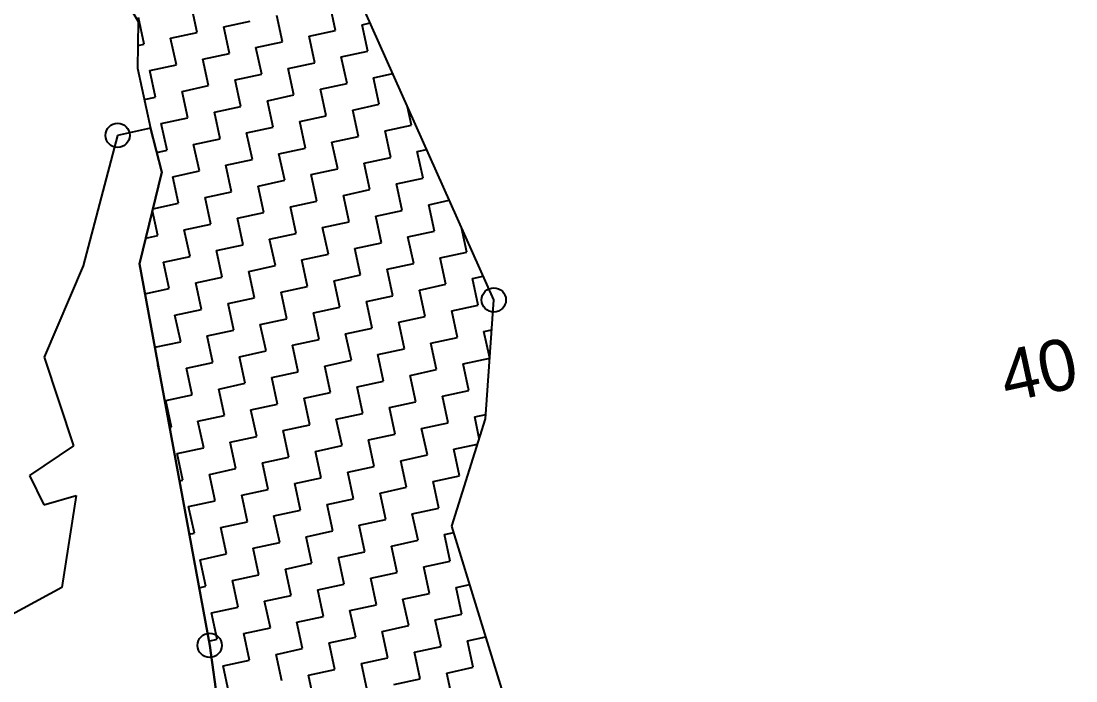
# Model space of a CAD drawing. Header units: metres. Extents: x 328584 to 331613, y 1804654 to 1807240.
# Drawn here: x 328852.8 to 329214.4, y 1805588.5 to 1805814.5 of the extents above; entities that cross this region are included whole.
import ezdxf

# ---------------------------------------------------------------- set-up
doc = ezdxf.new("R2010")
doc.units = ezdxf.units.M
for name, color, linetype in [('POLY_HATCH', 12, 'Continuous'), ('POLY_PARCEL', 6, 'Continuous'), ('TEXT_PARCEL', 7, 'Continuous')]:
    doc.layers.add(name, color=color, linetype=linetype)
doc.styles.add('TEXT_MAP', font='', dxfattribs={"height": 0.5})
doc.styles.get('TEXT_MAP').set_extended_font_data('Kruti Dev 050')

msp = doc.modelspace()

# ---------------------------------------------------------------- linework, layer by layer
for centre in [(328885.93, 1805775.38), (329014.88, 1805719.01), (328917.5, 1805600.63)]:
    msp.add_circle(centre, 4.16)
at = {"layer": 'POLY_HATCH'}
for p, q in [((329014.88, 1805719.01), (328958.35, 1805845.65)), ((328885.28, 1805827.41), (328893, 1805814.38)), ((328893, 1805814.38), (328892.78, 1805798.4)), ((328892.78, 1805798.4), (328897.18, 1805777.81)), ((328897.18, 1805777.81), (328901.13, 1805762.75)), ((328901.13, 1805762.75), (328893.39, 1805731.33)), ((328893.39, 1805731.33), (328917.5, 1805600.63)), ((329012.03, 1805678.27), (329014.88, 1805719.01)), ((329000.55, 1805641.48), (329012.03, 1805678.27)), ((329020.18, 1805577.5), (329000.55, 1805641.48)), ((328917.5, 1805600.63), (328937.23, 1805461.38))]:
    msp.add_line(p, q, dxfattribs=at)
at = {"layer": 'POLY_HATCH', "linetype": 'Continuous'}
for p, q in [((328960.64, 1805811.35), (328958.67, 1805820.44)), ((328913.21, 1805810.61), (328911.24, 1805819.7)), ((328895.02, 1805806.68), (328893.06, 1805815.77)), ((328922.3, 1805812.58), (328931.39, 1805814.54)), ((328942.45, 1805807.42), (328940.49, 1805816.51)), ((328969.73, 1805813.32), (328972.51, 1805813.92)), ((328971.7, 1805804.23), (328969.73, 1805813.32)), ((328904.12, 1805808.64), (328913.21, 1805810.61)), ((328924.27, 1805803.48), (328922.3, 1805812.58)), ((328951.55, 1805809.38), (328960.64, 1805811.35)), ((328892.89, 1805806.21), (328895.02, 1805806.68)), ((328906.08, 1805799.55), (328904.12, 1805808.64)), ((328933.36, 1805805.45), (328942.45, 1805807.42)), ((328953.51, 1805800.29), (328951.55, 1805809.38)), ((328915.18, 1805801.52), (328924.27, 1805803.48)), ((328935.33, 1805796.36), (328933.36, 1805805.45)), ((328962.6, 1805802.26), (328971.7, 1805804.23)), ((328964.57, 1805793.17), (328962.6, 1805802.26)), ((328896.99, 1805797.58), (328906.08, 1805799.55)), ((328917.14, 1805792.42), (328915.18, 1805801.52)), ((328944.42, 1805798.33), (328953.51, 1805800.29)), ((328898.96, 1805788.49), (328896.99, 1805797.58)), ((328926.23, 1805794.39), (328935.33, 1805796.36)), ((328946.39, 1805789.23), (328944.42, 1805798.33)), ((328973.66, 1805795.13), (328980.26, 1805796.56)), ((328975.63, 1805786.04), (328973.66, 1805795.13)), ((328908.05, 1805790.46), (328917.14, 1805792.42)), ((328928.2, 1805785.3), (328926.23, 1805794.39)), ((328955.48, 1805791.2), (328964.57, 1805793.17)), ((328895.08, 1805787.65), (328898.96, 1805788.49)), ((328910.02, 1805781.36), (328908.05, 1805790.46)), ((328937.29, 1805787.27), (328946.39, 1805789.23)), ((328957.45, 1805782.11), (328955.48, 1805791.2)), ((328919.11, 1805783.33), (328928.2, 1805785.3)), ((328939.26, 1805778.17), (328937.29, 1805787.27)), ((328966.54, 1805784.07), (328975.63, 1805786.04)), ((328986.69, 1805778.92), (328985.33, 1805785.19)), ((328900.92, 1805779.4), (328910.02, 1805781.36)), ((328921.08, 1805774.24), (328919.11, 1805783.33)), ((328948.35, 1805780.14), (328957.45, 1805782.11)), ((328968.51, 1805774.98), (328966.54, 1805784.07)), ((328902.89, 1805770.3), (328900.92, 1805779.4)), ((328930.17, 1805776.21), (328939.26, 1805778.17)), ((328950.32, 1805771.05), (328948.35, 1805780.14)), ((328977.6, 1805776.95), (328986.69, 1805778.92)), ((328979.57, 1805767.86), (328977.6, 1805776.95)), ((328911.98, 1805772.27), (328921.08, 1805774.24)), ((328932.14, 1805767.11), (328930.17, 1805776.21)), ((328959.41, 1805773.01), (328968.51, 1805774.98)), ((328899.35, 1805769.54), (328902.89, 1805770.3)), ((328913.95, 1805763.18), (328911.98, 1805772.27)), ((328941.23, 1805769.08), (328950.32, 1805771.05)), ((328961.38, 1805763.92), (328959.41, 1805773.01)), ((328988.66, 1805769.82), (328991.88, 1805770.52)), ((328990.62, 1805760.73), (328988.66, 1805769.82)), ((328923.04, 1805765.15), (328932.14, 1805767.11)), ((328943.2, 1805759.99), (328941.23, 1805769.08)), ((328970.47, 1805765.89), (328979.57, 1805767.86)), ((328904.86, 1805761.21), (328913.95, 1805763.18)), ((328925.01, 1805756.05), (328923.04, 1805765.15)), ((328952.29, 1805761.96), (328961.38, 1805763.92)), ((328972.44, 1805756.8), (328970.47, 1805765.89)), ((328906.83, 1805752.12), (328904.86, 1805761.21)), ((328934.1, 1805758.02), (328943.2, 1805759.99)), ((328954.25, 1805752.86), (328952.29, 1805761.96)), ((328981.53, 1805758.76), (328990.62, 1805760.73)), ((328915.92, 1805754.09), (328925.01, 1805756.05)), ((328936.07, 1805748.93), (328934.1, 1805758.02)), ((328963.35, 1805754.83), (328972.44, 1805756.8)), ((328983.5, 1805749.67), (328981.53, 1805758.76)), ((328898.04, 1805750.22), (328906.83, 1805752.12)), ((328917.88, 1805744.99), (328915.92, 1805754.09)), ((328945.16, 1805750.9), (328954.25, 1805752.86)), ((328965.31, 1805745.74), (328963.35, 1805754.83)), ((328992.59, 1805751.64), (328999.63, 1805753.16)), ((328994.56, 1805742.55), (328992.59, 1805751.64)), ((328899.7, 1805741.06), (328897.87, 1805749.52)), ((328926.98, 1805746.96), (328936.07, 1805748.93)), ((328947.13, 1805741.8), (328945.16, 1805750.9)), ((328974.41, 1805747.7), (328983.5, 1805749.67)), ((328908.79, 1805743.03), (328917.88, 1805744.99)), ((328928.94, 1805737.87), (328926.98, 1805746.96)), ((328956.22, 1805743.77), (328965.31, 1805745.74)), ((328976.37, 1805738.61), (328974.41, 1805747.7)), ((328895.56, 1805740.17), (328899.7, 1805741.06)), ((328910.76, 1805733.93), (328908.79, 1805743.03)), ((328938.04, 1805739.84), (328947.13, 1805741.8)), ((328958.19, 1805734.68), (328956.22, 1805743.77)), ((328985.47, 1805740.58), (328994.56, 1805742.55)), ((329005.62, 1805735.42), (329003.8, 1805743.82)), ((328919.85, 1805735.9), (328928.94, 1805737.87)), ((328940, 1805730.74), (328938.04, 1805739.84)), ((328967.28, 1805736.64), (328976.37, 1805738.61)), ((328987.43, 1805731.49), (328985.47, 1805740.58)), ((328901.67, 1805731.97), (328910.76, 1805733.93)), ((328921.82, 1805726.81), (328919.85, 1805735.9)), ((328949.1, 1805732.71), (328958.19, 1805734.68)), ((328969.25, 1805727.55), (328967.28, 1805736.64)), ((328996.53, 1805733.45), (329005.62, 1805735.42)), ((328903.63, 1805722.88), (328901.67, 1805731.97)), ((328930.91, 1805728.78), (328940, 1805730.74)), ((328951.06, 1805723.62), (328949.1, 1805732.71)), ((328978.34, 1805729.52), (328987.43, 1805731.49)), ((328998.49, 1805724.36), (328996.53, 1805733.45)), ((328912.73, 1805724.84), (328921.82, 1805726.81)), ((328932.88, 1805719.68), (328930.91, 1805728.78)), ((328960.16, 1805725.58), (328969.25, 1805727.55)), ((328980.31, 1805720.43), (328978.34, 1805729.52)), ((329007.59, 1805726.33), (329011.25, 1805727.12)), ((329009.55, 1805717.24), (329007.59, 1805726.33)), ((328895.28, 1805721.07), (328903.63, 1805722.88)), ((328914.69, 1805715.75), (328912.73, 1805724.84)), ((328941.97, 1805721.65), (328951.06, 1805723.62)), ((328962.12, 1805716.49), (328960.16, 1805725.58)), ((328989.4, 1805722.39), (328998.49, 1805724.36)), ((328923.79, 1805717.72), (328932.88, 1805719.68)), ((328943.94, 1805712.56), (328941.97, 1805721.65)), ((328971.22, 1805718.46), (328980.31, 1805720.43)), ((328991.37, 1805713.3), (328989.4, 1805722.39)), ((328905.6, 1805713.78), (328914.69, 1805715.75)), ((328925.75, 1805708.62), (328923.79, 1805717.72)), ((328953.03, 1805714.53), (328962.12, 1805716.49)), ((328973.18, 1805709.37), (328971.22, 1805718.46)), ((329000.46, 1805715.27), (329009.55, 1805717.24)), ((328907.57, 1805704.69), (328905.6, 1805713.78)), ((328934.85, 1805710.59), (328943.94, 1805712.56)), ((328955, 1805705.43), (328953.03, 1805714.53)), ((328982.28, 1805711.33), (328991.37, 1805713.3)), ((329002.43, 1805706.18), (329000.46, 1805715.27)), ((328916.66, 1805706.66), (328925.75, 1805708.62)), ((328936.81, 1805701.5), (328934.85, 1805710.59)), ((328964.09, 1805707.4), (328973.18, 1805709.37)), ((328984.24, 1805702.24), (328982.28, 1805711.33)), ((329011.52, 1805708.14), (329014.16, 1805708.71)), ((328898.66, 1805702.76), (328907.57, 1805704.69)), ((328918.63, 1805697.56), (328916.66, 1805706.66)), ((328945.9, 1805703.47), (328955, 1805705.43)), ((328966.06, 1805698.31), (328964.09, 1805707.4)), ((328993.33, 1805704.21), (329002.43, 1805706.18)), ((329013.48, 1805699.07), (329011.52, 1805708.14)), ((328927.72, 1805699.53), (328936.81, 1805701.5)), ((328947.87, 1805694.37), (328945.9, 1805703.47)), ((328975.15, 1805700.27), (328984.24, 1805702.24)), ((328995.3, 1805695.12), (328993.33, 1805704.21)), ((328909.53, 1805695.6), (328918.63, 1805697.56)), ((328929.69, 1805690.44), (328927.72, 1805699.53)), ((328956.96, 1805696.34), (328966.06, 1805698.31)), ((328977.12, 1805691.18), (328975.15, 1805700.27)), ((329004.39, 1805697.08), (329013.48, 1805699.05)), ((328900.44, 1805693.63), (328899.75, 1805696.81)), ((328911.5, 1805686.51), (328909.53, 1805695.6)), ((328938.78, 1805692.41), (328947.87, 1805694.37)), ((328958.93, 1805687.25), (328956.96, 1805696.34)), ((328986.21, 1805693.15), (328995.3, 1805695.12)), ((329006.36, 1805687.99), (329004.39, 1805697.08)), ((328900.35, 1805693.61), (328900.44, 1805693.63)), ((328920.59, 1805688.47), (328929.69, 1805690.44)), ((328940.75, 1805683.31), (328938.78, 1805692.41)), ((328968.02, 1805689.21), (328977.12, 1805691.18)), ((328988.18, 1805684.06), (328986.21, 1805693.15)), ((328922.56, 1805679.38), (328920.59, 1805688.47)), ((328949.84, 1805685.28), (328958.93, 1805687.25)), ((328969.99, 1805680.12), (328968.02, 1805689.21)), ((328997.27, 1805686.02), (329006.36, 1805687.99)), ((328902.41, 1805684.54), (328911.5, 1805686.51)), ((328904.38, 1805675.45), (328902.41, 1805684.54)), ((328931.65, 1805681.35), (328940.75, 1805683.31)), ((328951.81, 1805676.19), (328949.84, 1805685.28)), ((328979.08, 1805682.09), (328988.18, 1805684.06)), ((328999.24, 1805676.93), (328997.27, 1805686.02)), ((328913.47, 1805677.41), (328922.56, 1805679.38)), ((328933.62, 1805672.25), (328931.65, 1805681.35)), ((328960.9, 1805678.16), (328969.99, 1805680.12)), ((328981.05, 1805673), (328979.08, 1805682.09)), ((329008.33, 1805678.9), (329012.13, 1805679.72)), ((328915.44, 1805668.32), (328913.47, 1805677.41)), ((328942.71, 1805674.22), (328951.81, 1805676.19)), ((328962.87, 1805669.06), (328960.9, 1805678.16)), ((328990.14, 1805674.96), (328999.24, 1805676.93)), ((329009.92, 1805671.53), (329008.33, 1805678.9)), ((328903.72, 1805675.3), (328904.38, 1805675.45)), ((328924.53, 1805670.29), (328933.62, 1805672.25)), ((328944.68, 1805665.13), (328942.71, 1805674.22)), ((328971.96, 1805671.03), (328981.05, 1805673)), ((328992.11, 1805665.87), (328990.14, 1805674.96)), ((328926.5, 1805661.19), (328924.53, 1805670.29)), ((328953.77, 1805667.1), (328962.87, 1805669.06)), ((328973.93, 1805661.94), (328971.96, 1805671.03)), ((329001.2, 1805667.84), (329009.32, 1805669.59)), ((328906.34, 1805666.35), (328915.44, 1805668.32)), ((328908.31, 1805657.26), (328906.34, 1805666.35)), ((328935.59, 1805663.16), (328944.68, 1805665.13)), ((328955.74, 1805658), (328953.77, 1805667.1)), ((328983.02, 1805663.9), (328992.11, 1805665.87)), ((329003.17, 1805658.75), (329001.2, 1805667.84)), ((328937.56, 1805654.07), (328935.59, 1805663.16)), ((328964.83, 1805659.97), (328973.93, 1805661.94)), ((328984.98, 1805654.81), (328983.02, 1805663.9)), ((328917.4, 1805659.23), (328926.5, 1805661.19)), ((328919.37, 1805650.14), (328917.4, 1805659.23)), ((328946.65, 1805656.04), (328955.74, 1805658)), ((328966.8, 1805650.88), (328964.83, 1805659.97)), ((328994.08, 1805656.78), (329003.17, 1805658.75)), ((328907.1, 1805657), (328908.31, 1805657.26)), ((328928.46, 1805652.1), (328937.56, 1805654.07)), ((328948.61, 1805646.94), (328946.65, 1805656.04)), ((328975.89, 1805652.84), (328984.98, 1805654.81)), ((328996.04, 1805647.69), (328994.08, 1805656.78)), ((328930.43, 1805643.01), (328928.46, 1805652.1)), ((328957.71, 1805648.91), (328966.8, 1805650.88)), ((328977.86, 1805643.75), (328975.89, 1805652.84)), ((328910.28, 1805648.17), (328919.37, 1805650.14)), ((328912.24, 1805639.08), (328910.28, 1805648.17)), ((328939.52, 1805644.98), (328948.61, 1805646.94)), ((328959.67, 1805639.82), (328957.71, 1805648.91)), ((328986.95, 1805645.72), (328996.04, 1805647.69)), ((328941.49, 1805635.88), (328939.52, 1805644.98)), ((328968.77, 1805641.79), (328977.86, 1805643.75)), ((328988.92, 1805636.63), (328986.95, 1805645.72)), ((328921.34, 1805641.04), (328930.43, 1805643.01)), ((328923.3, 1805631.95), (328921.34, 1805641.04)), ((328950.58, 1805637.85), (328959.67, 1805639.82)), ((328970.73, 1805632.69), (328968.77, 1805641.79)), ((328910.48, 1805638.69), (328912.24, 1805639.08)), ((328952.55, 1805628.76), (328950.58, 1805637.85)), ((328979.83, 1805634.66), (328988.92, 1805636.63)), ((328998.01, 1805638.59), (329001.22, 1805639.29)), ((328999.98, 1805629.5), (328998.01, 1805638.59)), ((328932.4, 1805633.92), (328941.49, 1805635.88)), ((328934.36, 1805624.82), (328932.4, 1805633.92)), ((328961.64, 1805630.73), (328970.73, 1805632.69)), ((328981.79, 1805625.57), (328979.83, 1805634.66)), ((328914.21, 1805629.98), (328923.3, 1805631.95)), ((328916.18, 1805620.89), (328914.21, 1805629.98)), ((328943.46, 1805626.79), (328952.55, 1805628.76)), ((328963.61, 1805621.63), (328961.64, 1805630.73)), ((328990.89, 1805627.53), (328999.98, 1805629.5)), ((328945.42, 1805617.7), (328943.46, 1805626.79)), ((328972.7, 1805623.6), (328981.79, 1805625.57)), ((328992.85, 1805618.44), (328990.89, 1805627.53)), ((328925.27, 1805622.86), (328934.36, 1805624.82)), ((328927.24, 1805613.77), (328925.27, 1805622.86)), ((328954.52, 1805619.67), (328963.61, 1805621.63)), ((328974.67, 1805614.51), (328972.7, 1805623.6)), ((329001.95, 1805620.41), (329006.7, 1805621.44)), ((328913.86, 1805620.39), (328916.18, 1805620.89)), ((328956.48, 1805610.57), (328954.52, 1805619.67)), ((328983.76, 1805616.47), (328992.85, 1805618.44)), ((329003.91, 1805611.32), (329001.95, 1805620.41)), ((328936.33, 1805615.73), (328945.42, 1805617.7)), ((328938.3, 1805606.64), (328936.33, 1805615.73)), ((328965.58, 1805612.54), (328974.67, 1805614.51)), ((328985.73, 1805607.38), (328983.76, 1805616.47)), ((328918.15, 1805611.8), (328927.24, 1805613.77)), ((328920.11, 1805602.71), (328918.15, 1805611.8)), ((328967.54, 1805603.45), (328965.58, 1805612.54)), ((328994.82, 1805609.35), (329003.91, 1805611.32)), ((328947.39, 1805608.61), (328956.48, 1805610.57)), ((328949.36, 1805599.51), (328947.39, 1805608.61)), ((328976.63, 1805605.42), (328985.73, 1805607.38)), ((328996.79, 1805600.26), (328994.82, 1805609.35)), ((328929.21, 1805604.67), (328938.3, 1805606.64)), ((328931.17, 1805595.58), (328929.21, 1805604.67)), ((328958.45, 1805601.48), (328967.54, 1805603.45)), ((328978.6, 1805596.32), (328976.63, 1805605.42)), ((329005.88, 1805602.22), (329012.17, 1805603.59)), ((328917.23, 1805602.08), (328920.11, 1805602.71)), ((328960.42, 1805592.39), (328958.45, 1805601.48)), ((328987.69, 1805598.29), (328996.79, 1805600.26)), ((329007.85, 1805593.13), (329005.88, 1805602.22)), ((328940.26, 1805597.55), (328949.36, 1805599.51)), ((328942.23, 1805588.45), (328940.26, 1805597.55)), ((328969.51, 1805594.36), (328978.6, 1805596.32)), ((328989.66, 1805589.2), (328987.69, 1805598.29)), ((328922.08, 1805593.61), (328931.17, 1805595.58)), ((328924.05, 1805584.52), (328922.08, 1805593.61)), ((328971.48, 1805585.26), (328969.51, 1805594.36)), ((328998.75, 1805591.16), (329007.85, 1805593.13)), ((328951.32, 1805590.42), (328960.42, 1805592.39)), ((328953.29, 1805581.33), (328951.32, 1805590.42)), ((328980.57, 1805587.23), (328989.66, 1805589.2)), ((329000.72, 1805582.07), (328998.75, 1805591.16))]:
    msp.add_line(p, q, dxfattribs=at)
at = {"layer": 'POLY_PARCEL'}
for p, q in [((329014.88, 1805719.01), (328958.35, 1805845.65)), ((328897.18, 1805777.81), (328885.93, 1805775.38)), ((328901.13, 1805762.75), (328897.18, 1805777.81)), ((328885.93, 1805775.38), (328874.14, 1805730.63)), ((328893.39, 1805731.33), (328901.13, 1805762.75)), ((328874.14, 1805730.63), (328860.81, 1805699.38)), ((328917.5, 1805600.63), (328893.39, 1805731.33)), ((329012.03, 1805678.27), (329014.88, 1805719.01)), ((328860.81, 1805699.38), (328870.84, 1805669.03)), ((329000.55, 1805641.48), (329012.03, 1805678.27)), ((328870.84, 1805669.03), (328855.73, 1805658.84)), ((328855.73, 1805658.84), (328860.66, 1805648.84)), ((328860.66, 1805648.84), (328871.77, 1805651.94)), ((328871.77, 1805651.94), (328866.81, 1805620.42)), ((329020.18, 1805577.5), (329000.55, 1805641.48)), ((328866.81, 1805620.42), (328815.32, 1805592.68)), ((328937.23, 1805461.38), (328917.5, 1805600.63))]:
    msp.add_line(p, q, dxfattribs=at)

# ---------------------------------------------------------------- texts
at = {"layer": 'TEXT_PARCEL', "style": 'TEXT_MAP'}
msp.add_text('40', height=17.58, rotation=12.207, dxfattribs=at).set_placement((329190.69, 1805683.81))

doc.saveas('drawing.dxf')
